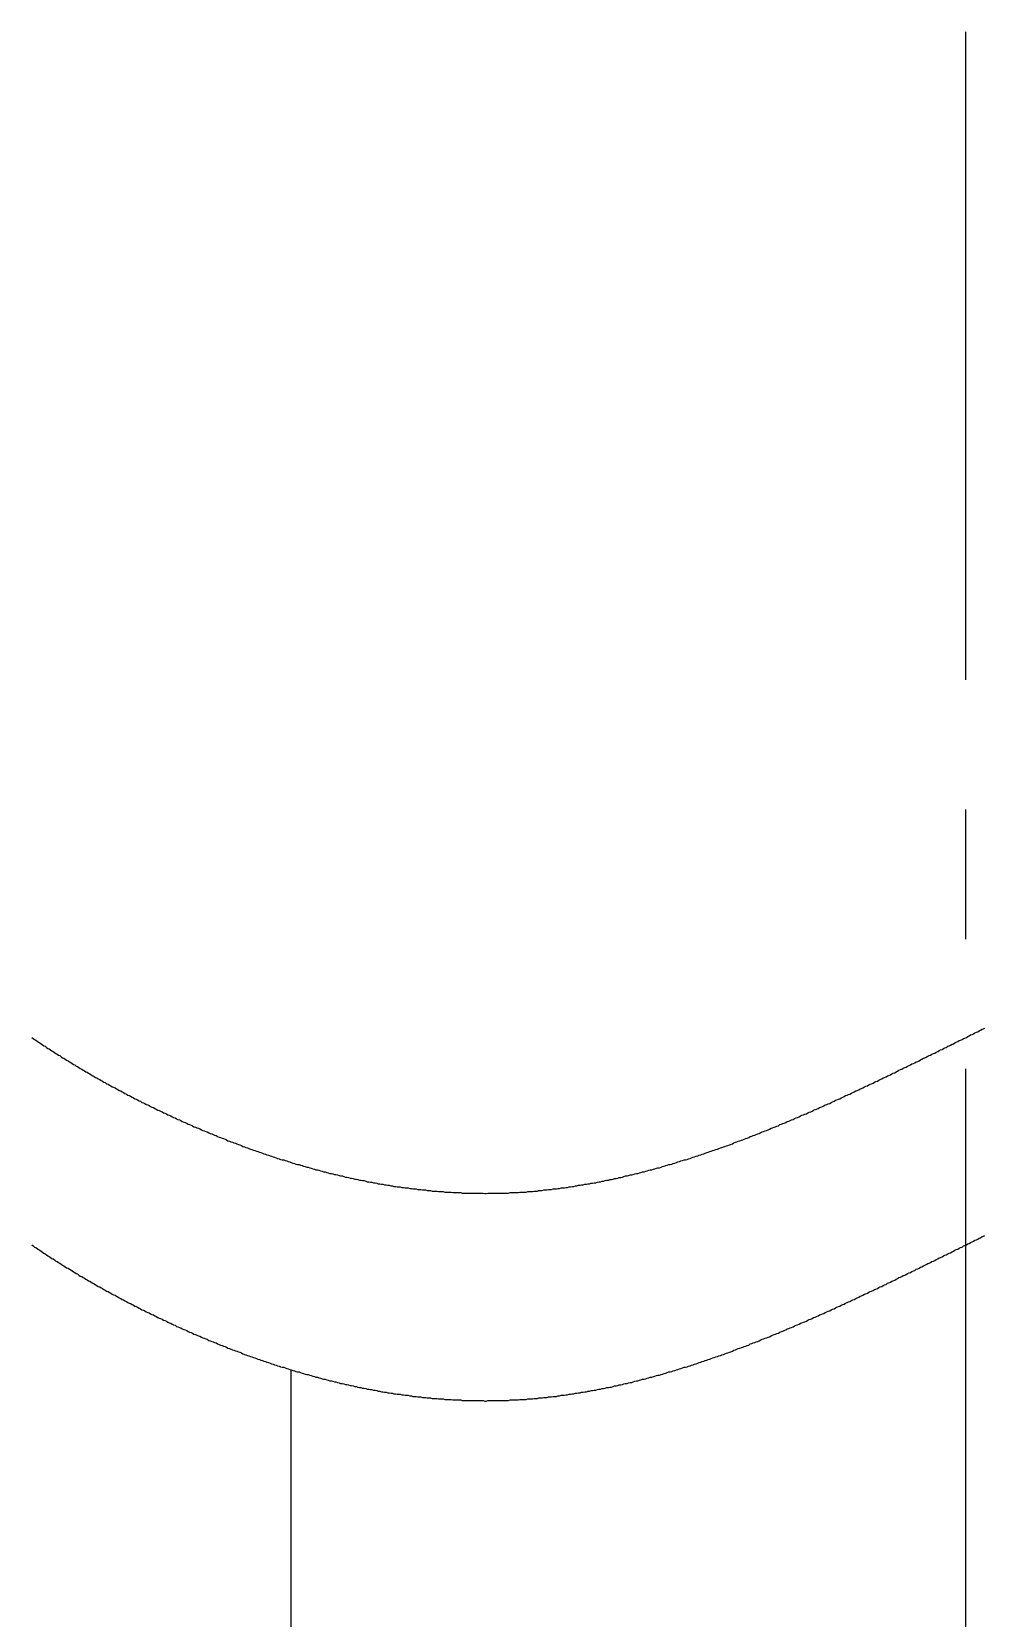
# Model space of a CAD drawing. Extents: x 41.8 to 100, y 120 to 187.8.
# Drawn here: x 43.852 to 45.688, y 161.691 to 164.751 of the extents above; entities that cross this region are included whole.
import ezdxf

# ---------------------------------------------------------------- set-up
doc = ezdxf.new("R2010")
doc.units = 0
doc.linetypes.add('CENTER', pattern=[2, 1.25, -0.25, 0.25, -0.25])
doc.layers.get('0').update_dxf_attribs({"linetype": 'CONTINUOUS'})
doc.layers.add('CENTER', color=1, linetype='CENTER')

msp = doc.modelspace()

# ---------------------------------------------------------------- linework, layer by layer
at = {"color": 7, "linetype": 'CONTINUOUS'}
msp.add_line((44.3521, 157.0376), (44.3521, 162.1701), dxfattribs=at)
at = {"color": 3}
for points in [[(43.8522, 162.811, 0), (43.8547, 162.809, 0), (43.8573, 162.807, 0), (43.8599, 162.806, 0), (43.8624, 162.804, 0), (43.865, 162.802, 0), (43.8675, 162.801, 0), (43.8701, 162.799, 0), (43.8727, 162.797, 0), (43.8753, 162.795, 0), (43.8778, 162.794, 0), (43.8804, 162.792, 0), (43.883, 162.79, 0), (43.8856, 162.789, 0), (43.8882, 162.787, 0), (43.8908, 162.785, 0), (43.8933, 162.784, 0), (43.8959, 162.782, 0), (43.8985, 162.78, 0), (43.9011, 162.779, 0), (43.9037, 162.777, 0), (43.9064, 162.776, 0), (43.909, 162.774, 0), (43.9116, 162.772, 0), (43.9142, 162.771, 0), (43.9168, 162.769, 0), (43.9194, 162.767, 0), (43.9221, 162.766, 0), (43.9247, 162.764, 0), (43.9273, 162.763, 0), (43.9299, 162.761, 0), (43.9326, 162.759, 0), (43.9352, 162.758, 0), (43.9378, 162.756, 0), (43.9405, 162.755, 0), (43.9431, 162.753, 0), (43.9458, 162.751, 0), (43.9484, 162.75, 0), (43.9511, 162.748, 0), (43.9537, 162.747, 0), (43.9564, 162.745, 0), (43.959, 162.744, 0), (43.9617, 162.742, 0), (43.9644, 162.741, 0), (43.967, 162.739, 0), (43.9697, 162.737, 0), (43.9724, 162.736, 0), (43.975, 162.734, 0), (43.9777, 162.733, 0), (43.9804, 162.731, 0), (43.9831, 162.73, 0), (43.9858, 162.728, 0), (43.9885, 162.727, 0), (43.9911, 162.725, 0), (43.9938, 162.724, 0), (43.9965, 162.722, 0), (43.9992, 162.721, 0), (44.0019, 162.719, 0), (44.0046, 162.718, 0), (44.0073, 162.716, 0), (44.01, 162.715, 0), (44.0127, 162.714, 0), (44.0154, 162.712, 0), (44.0182, 162.711, 0), (44.0209, 162.709, 0), (44.0236, 162.708, 0), (44.0263, 162.706, 0), (44.029, 162.705, 0), (44.0317, 162.703, 0), (44.0345, 162.702, 0), (44.0372, 162.7, 0), (44.0399, 162.699, 0), (44.0427, 162.698, 0), (44.0454, 162.696, 0), (44.0481, 162.695, 0), (44.0509, 162.693, 0), (44.0536, 162.692, 0), (44.0563, 162.691, 0), (44.0591, 162.689, 0), (44.0618, 162.688, 0), (44.0646, 162.686, 0), (44.0673, 162.685, 0), (44.0701, 162.684, 0), (44.0729, 162.682, 0), (44.0756, 162.681, 0), (44.0784, 162.68, 0), (44.0811, 162.678, 0), (44.0839, 162.677, 0), (44.0867, 162.676, 0), (44.0894, 162.674, 0), (44.0922, 162.673, 0), (44.095, 162.671, 0), (44.0977, 162.67, 0), (44.1005, 162.669, 0), (44.1033, 162.668, 0), (44.1061, 162.666, 0), (44.1089, 162.665, 0), (44.1117, 162.664, 0), (44.1144, 162.662, 0), (44.1172, 162.661, 0), (44.12, 162.66, 0), (44.1228, 162.658, 0), (44.1256, 162.657, 0), (44.1284, 162.656, 0), (44.1312, 162.654, 0), (44.134, 162.653, 0), (44.1368, 162.652, 0), (44.1396, 162.651, 0), (44.1424, 162.649, 0), (44.1452, 162.648, 0), (44.148, 162.647, 0), (44.1508, 162.646, 0), (44.1537, 162.644, 0), (44.1565, 162.643, 0), (44.1593, 162.642, 0), (44.1621, 162.641, 0), (44.1649, 162.639, 0), (44.1678, 162.638, 0), (44.1706, 162.637, 0), (44.1734, 162.636, 0), (44.1762, 162.635, 0), (44.1791, 162.633, 0), (44.1819, 162.632, 0), (44.1848, 162.631, 0), (44.1876, 162.63, 0), (44.1904, 162.629, 0), (44.1933, 162.627, 0), (44.1961, 162.626, 0), (44.199, 162.625, 0), (44.2018, 162.624, 0), (44.2047, 162.623, 0), (44.2075, 162.622, 0), (44.2104, 162.62, 0), (44.2132, 162.619, 0), (44.2161, 162.618, 0), (44.2189, 162.617, 0), (44.2218, 162.616, 0), (44.2247, 162.615, 0), (44.2275, 162.614, 0), (44.2304, 162.612, 0), (44.2333, 162.611, 0), (44.2361, 162.61, 0), (44.239, 162.609, 0), (44.2419, 162.608, 0), (44.2448, 162.607, 0), (44.2476, 162.606, 0), (44.2505, 162.605, 0), (44.2534, 162.604, 0), (44.2563, 162.603, 0), (44.2592, 162.601, 0), (44.2621, 162.6, 0), (44.2649, 162.599, 0), (44.2678, 162.598, 0), (44.2707, 162.597, 0), (44.2736, 162.596, 0), (44.2765, 162.595, 0), (44.2794, 162.594, 0), (44.2823, 162.593, 0), (44.2852, 162.592, 0), (44.2881, 162.591, 0), (44.291, 162.59, 0), (44.294, 162.589, 0), (44.2969, 162.588, 0), (44.2998, 162.587, 0), (44.3027, 162.586, 0), (44.3056, 162.585, 0), (44.3085, 162.584, 0), (44.3114, 162.583, 0), (44.3144, 162.582, 0), (44.3173, 162.581, 0), (44.3202, 162.58, 0), (44.3231, 162.579, 0), (44.3261, 162.578, 0), (44.329, 162.577, 0), (44.3319, 162.576, 0), (44.3349, 162.575, 0), (44.3378, 162.575, 0), (44.3407, 162.574, 0), (44.3437, 162.573, 0), (44.3466, 162.572, 0), (44.3496, 162.571, 0), (44.3525, 162.57, 0), (44.3555, 162.569, 0), (44.3584, 162.568, 0), (44.3614, 162.567, 0), (44.3643, 162.566, 0), (44.3673, 162.566, 0), (44.3702, 162.565, 0), (44.3732, 162.564, 0), (44.3761, 162.563, 0), (44.3791, 162.562, 0), (44.3821, 162.561, 0), (44.385, 162.561, 0), (44.388, 162.56, 0), (44.391, 162.559, 0), (44.3939, 162.558, 0), (44.3969, 162.557, 0), (44.3999, 162.556, 0), (44.4028, 162.556, 0), (44.4058, 162.555, 0), (44.4088, 162.554, 0), (44.4118, 162.553, 0), (44.4147, 162.552, 0), (44.4177, 162.552, 0), (44.4207, 162.551, 0), (44.4237, 162.55, 0), (44.4267, 162.549, 0), (44.4297, 162.549, 0), (44.4327, 162.548, 0), (44.4357, 162.547, 0), (44.4386, 162.547, 0), (44.4416, 162.546, 0), (44.4446, 162.545, 0), (44.4476, 162.544, 0), (44.4506, 162.544, 0), (44.4536, 162.543, 0), (44.4566, 162.542, 0), (44.4596, 162.542, 0), (44.4626, 162.541, 0), (44.4657, 162.54, 0), (44.4687, 162.54, 0), (44.4717, 162.539, 0), (44.4747, 162.538, 0), (44.4777, 162.538, 0), (44.4807, 162.537, 0), (44.4837, 162.536, 0), (44.4867, 162.536, 0), (44.4898, 162.535, 0), (44.4928, 162.535, 0), (44.4958, 162.534, 0), (44.4988, 162.533, 0), (44.5018, 162.533, 0), (44.5049, 162.532, 0), (44.5079, 162.532, 0), (44.5109, 162.531, 0), (44.5139, 162.531, 0), (44.517, 162.53, 0), (44.52, 162.529, 0), (44.523, 162.529, 0), (44.5261, 162.528, 0), (44.5291, 162.528, 0), (44.5321, 162.527, 0), (44.5352, 162.527, 0), (44.5382, 162.526, 0), (44.5413, 162.526, 0), (44.5443, 162.525, 0), (44.5473, 162.525, 0), (44.5504, 162.524, 0), (44.5534, 162.524, 0), (44.5565, 162.523, 0), (44.5595, 162.523, 0), (44.5626, 162.523, 0), (44.5656, 162.522, 0), (44.5687, 162.522, 0), (44.5717, 162.521, 0), (44.5748, 162.521, 0), (44.5778, 162.521, 0), (44.5809, 162.52, 0), (44.5839, 162.52, 0), (44.587, 162.519, 0), (44.59, 162.519, 0), (44.5931, 162.519, 0), (44.5961, 162.518, 0), (44.5992, 162.518, 0), (44.6023, 162.518, 0), (44.6053, 162.517, 0), (44.6084, 162.517, 0), (44.6114, 162.517, 0), (44.6145, 162.516, 0), (44.6176, 162.516, 0), (44.6206, 162.516, 0), (44.6237, 162.515, 0), (44.6268, 162.515, 0), (44.6298, 162.515, 0), (44.6329, 162.515, 0), (44.636, 162.514, 0), (44.639, 162.514, 0), (44.6421, 162.514, 0), (44.6452, 162.514, 0), (44.6483, 162.513, 0), (44.6513, 162.513, 0), (44.6544, 162.513, 0), (44.6575, 162.513, 0), (44.6606, 162.513, 0), (44.6636, 162.512, 0), (44.6667, 162.512, 0), (44.6698, 162.512, 0), (44.6729, 162.512, 0), (44.6759, 162.512, 0), (44.679, 162.512, 0), (44.6821, 162.511, 0), (44.6852, 162.511, 0), (44.6882, 162.511, 0), (44.6913, 162.511, 0), (44.6944, 162.511, 0), (44.6975, 162.511, 0), (44.7005, 162.511, 0), (44.7036, 162.511, 0), (44.7067, 162.511, 0), (44.7098, 162.511, 0), (44.7129, 162.511, 0), (44.7159, 162.511, 0), (44.719, 162.511, 0), (44.7221, 162.511, 0), (44.7252, 162.51, 0), (44.7283, 162.51, 0), (44.7313, 162.511, 0), (44.7344, 162.511, 0), (44.7375, 162.511, 0), (44.7406, 162.511, 0), (44.7437, 162.511, 0), (44.7467, 162.511, 0), (44.7498, 162.511, 0), (44.7529, 162.511, 0), (44.756, 162.511, 0), (44.759, 162.511, 0), (44.7621, 162.511, 0), (44.7652, 162.511, 0), (44.7683, 162.511, 0), (44.7714, 162.511, 0), (44.7744, 162.512, 0), (44.7775, 162.512, 0), (44.7806, 162.512, 0), (44.7837, 162.512, 0), (44.7867, 162.512, 0), (44.7898, 162.512, 0), (44.7929, 162.513, 0), (44.796, 162.513, 0), (44.799, 162.513, 0), (44.8021, 162.513, 0), (44.8052, 162.513, 0), (44.8082, 162.514, 0), (44.8113, 162.514, 0), (44.8144, 162.514, 0), (44.8174, 162.514, 0), (44.8205, 162.515, 0), (44.8236, 162.515, 0), (44.8267, 162.515, 0), (44.8297, 162.516, 0), (44.8328, 162.516, 0), (44.8358, 162.516, 0), (44.8389, 162.517, 0), (44.842, 162.517, 0), (44.845, 162.517, 0), (44.8481, 162.518, 0), (44.8512, 162.518, 0), (44.8542, 162.518, 0), (44.8573, 162.519, 0), (44.8603, 162.519, 0), (44.8634, 162.519, 0), (44.8664, 162.52, 0), (44.8695, 162.52, 0), (44.8725, 162.521, 0), (44.8756, 162.521, 0), (44.8786, 162.521, 0), (44.8817, 162.522, 0), (44.8847, 162.522, 0), (44.8878, 162.523, 0), (44.8908, 162.523, 0), (44.8939, 162.524, 0), (44.8969, 162.524, 0), (44.9, 162.525, 0), (44.903, 162.525, 0), (44.906, 162.526, 0), (44.9091, 162.526, 0), (44.9121, 162.527, 0), (44.9152, 162.527, 0), (44.9182, 162.528, 0), (44.9212, 162.528, 0), (44.9243, 162.529, 0), (44.9273, 162.529, 0), (44.9303, 162.53, 0), (44.9333, 162.53, 0), (44.9364, 162.531, 0), (44.9394, 162.531, 0), (44.9424, 162.532, 0), (44.9454, 162.533, 0), (44.9485, 162.533, 0), (44.9515, 162.534, 0), (44.9545, 162.534, 0), (44.9575, 162.535, 0), (44.9605, 162.536, 0), (44.9636, 162.536, 0), (44.9666, 162.537, 0), (44.9696, 162.537, 0), (44.9726, 162.538, 0), (44.9756, 162.539, 0), (44.9786, 162.539, 0), (44.9816, 162.54, 0), (44.9846, 162.541, 0), (44.9876, 162.541, 0), (44.9906, 162.542, 0), (44.9936, 162.543, 0), (44.9966, 162.544, 0), (44.9996, 162.544, 0), (45.0026, 162.545, 0), (45.0056, 162.546, 0), (45.0086, 162.546, 0), (45.0116, 162.547, 0), (45.0146, 162.548, 0), (45.0176, 162.549, 0), (45.0206, 162.549, 0), (45.0235, 162.55, 0), (45.0265, 162.551, 0), (45.0295, 162.552, 0), (45.0325, 162.552, 0), (45.0355, 162.553, 0), (45.0384, 162.554, 0), (45.0414, 162.555, 0), (45.0444, 162.556, 0), (45.0474, 162.556, 0), (45.0503, 162.557, 0), (45.0533, 162.558, 0), (45.0563, 162.559, 0), (45.0592, 162.56, 0), (45.0622, 162.56, 0), (45.0652, 162.561, 0), (45.0681, 162.562, 0), (45.0711, 162.563, 0), (45.0741, 162.564, 0), (45.077, 162.565, 0), (45.08, 162.566, 0), (45.0829, 162.566, 0), (45.0859, 162.567, 0), (45.0888, 162.568, 0), (45.0918, 162.569, 0), (45.0947, 162.57, 0), (45.0977, 162.571, 0), (45.1006, 162.572, 0), (45.1035, 162.573, 0), (45.1065, 162.574, 0), (45.1094, 162.575, 0), (45.1124, 162.575, 0), (45.1153, 162.576, 0), (45.1182, 162.577, 0), (45.1212, 162.578, 0), (45.1241, 162.579, 0), (45.127, 162.58, 0), (45.1299, 162.581, 0), (45.1329, 162.582, 0), (45.1358, 162.583, 0), (45.1387, 162.584, 0), (45.1416, 162.585, 0), (45.1446, 162.586, 0), (45.1475, 162.587, 0), (45.1504, 162.588, 0), (45.1533, 162.589, 0), (45.1562, 162.59, 0), (45.1591, 162.591, 0), (45.162, 162.592, 0), (45.1649, 162.593, 0), (45.1678, 162.594, 0), (45.1708, 162.595, 0), (45.1737, 162.596, 0), (45.1766, 162.597, 0), (45.1795, 162.598, 0), (45.1824, 162.599, 0), (45.1853, 162.6, 0), (45.1881, 162.601, 0), (45.191, 162.602, 0), (45.1939, 162.603, 0), (45.1968, 162.604, 0), (45.1997, 162.605, 0), (45.2026, 162.606, 0), (45.2055, 162.608, 0), (45.2084, 162.609, 0), (45.2113, 162.61, 0), (45.2141, 162.611, 0), (45.217, 162.612, 0), (45.2199, 162.613, 0), (45.2228, 162.614, 0), (45.2256, 162.615, 0), (45.2285, 162.616, 0), (45.2314, 162.617, 0), (45.2343, 162.618, 0), (45.2371, 162.62, 0), (45.24, 162.621, 0), (45.2429, 162.622, 0), (45.2457, 162.623, 0), (45.2486, 162.624, 0), (45.2515, 162.625, 0), (45.2543, 162.626, 0), (45.2572, 162.628, 0), (45.26, 162.629, 0), (45.2629, 162.63, 0), (45.2657, 162.631, 0), (45.2686, 162.632, 0), (45.2715, 162.633, 0), (45.2743, 162.634, 0), (45.2772, 162.636, 0), (45.28, 162.637, 0), (45.2829, 162.638, 0), (45.2857, 162.639, 0), (45.2885, 162.64, 0), (45.2914, 162.641, 0), (45.2942, 162.643, 0), (45.2971, 162.644, 0), (45.2999, 162.645, 0), (45.3027, 162.646, 0), (45.3056, 162.647, 0), (45.3084, 162.649, 0), (45.3113, 162.65, 0), (45.3141, 162.651, 0), (45.3169, 162.652, 0), (45.3197, 162.653, 0), (45.3226, 162.655, 0), (45.3254, 162.656, 0), (45.3282, 162.657, 0), (45.3311, 162.658, 0), (45.3339, 162.66, 0), (45.3367, 162.661, 0), (45.3395, 162.662, 0), (45.3424, 162.663, 0), (45.3452, 162.664, 0), (45.348, 162.666, 0), (45.3508, 162.667, 0), (45.3536, 162.668, 0), (45.3564, 162.669, 0), (45.3593, 162.671, 0), (45.3621, 162.672, 0), (45.3649, 162.673, 0), (45.3677, 162.674, 0), (45.3705, 162.676, 0), (45.3733, 162.677, 0), (45.3761, 162.678, 0), (45.3789, 162.679, 0), (45.3817, 162.681, 0), (45.3845, 162.682, 0), (45.3874, 162.683, 0), (45.3902, 162.684, 0), (45.393, 162.686, 0), (45.3958, 162.687, 0), (45.3986, 162.688, 0), (45.4014, 162.69, 0), (45.4042, 162.691, 0), (45.407, 162.692, 0), (45.4098, 162.693, 0), (45.4126, 162.695, 0), (45.4154, 162.696, 0), (45.4181, 162.697, 0), (45.4209, 162.699, 0), (45.4237, 162.7, 0), (45.4265, 162.701, 0), (45.4293, 162.702, 0), (45.4321, 162.704, 0), (45.4349, 162.705, 0), (45.4377, 162.706, 0), (45.4405, 162.708, 0), (45.4433, 162.709, 0), (45.4461, 162.71, 0), (45.4488, 162.712, 0), (45.4516, 162.713, 0), (45.4544, 162.714, 0), (45.4572, 162.716, 0), (45.46, 162.717, 0), (45.4628, 162.718, 0), (45.4655, 162.72, 0), (45.4683, 162.721, 0), (45.4711, 162.722, 0), (45.4739, 162.723, 0), (45.4767, 162.725, 0), (45.4794, 162.726, 0), (45.4822, 162.727, 0), (45.485, 162.729, 0), (45.4878, 162.73, 0), (45.4905, 162.731, 0), (45.4933, 162.733, 0), (45.4961, 162.734, 0), (45.4989, 162.735, 0), (45.5016, 162.737, 0), (45.5044, 162.738, 0), (45.5072, 162.739, 0), (45.51, 162.741, 0), (45.5127, 162.742, 0), (45.5155, 162.743, 0), (45.5183, 162.745, 0), (45.521, 162.746, 0), (45.5238, 162.748, 0), (45.5266, 162.749, 0), (45.5293, 162.75, 0), (45.5321, 162.752, 0), (45.5349, 162.753, 0), (45.5376, 162.754, 0), (45.5404, 162.756, 0), (45.5432, 162.757, 0), (45.5459, 162.758, 0), (45.5487, 162.76, 0), (45.5515, 162.761, 0), (45.5542, 162.762, 0), (45.557, 162.764, 0), (45.5598, 162.765, 0), (45.5625, 162.766, 0), (45.5653, 162.768, 0), (45.568, 162.769, 0), (45.5708, 162.771, 0), (45.5736, 162.772, 0), (45.5763, 162.773, 0), (45.5791, 162.775, 0), (45.5819, 162.776, 0), (45.5846, 162.777, 0), (45.5874, 162.779, 0), (45.5901, 162.78, 0), (45.5929, 162.781, 0), (45.5957, 162.783, 0), (45.5984, 162.784, 0), (45.6012, 162.786, 0), (45.6039, 162.787, 0), (45.6067, 162.788, 0), (45.6094, 162.79, 0), (45.6122, 162.791, 0), (45.615, 162.792, 0), (45.6177, 162.794, 0), (45.6205, 162.795, 0), (45.6232, 162.796, 0), (45.626, 162.798, 0), (45.6288, 162.799, 0), (45.6315, 162.801, 0), (45.6343, 162.802, 0), (45.637, 162.803, 0), (45.6398, 162.805, 0), (45.6425, 162.806, 0), (45.6453, 162.807, 0), (45.6481, 162.809, 0), (45.6508, 162.81, 0), (45.6536, 162.811, 0), (45.6563, 162.813, 0), (45.6591, 162.814, 0), (45.6618, 162.816, 0), (45.6646, 162.817, 0), (45.6674, 162.818, 0), (45.6701, 162.82, 0), (45.6729, 162.821, 0), (45.6756, 162.822, 0), (45.6784, 162.824, 0), (45.6811, 162.825, 0), (45.6839, 162.827, 0), (45.6867, 162.828, 0), (45.6894, 162.829, 0)], [(43.8522, 162.411, 0), (43.8547, 162.409, 0), (43.8573, 162.407, 0), (43.8599, 162.406, 0), (43.8624, 162.404, 0), (43.865, 162.402, 0), (43.8675, 162.401, 0), (43.8701, 162.399, 0), (43.8727, 162.397, 0), (43.8753, 162.395, 0), (43.8778, 162.394, 0), (43.8804, 162.392, 0), (43.883, 162.39, 0), (43.8856, 162.389, 0), (43.8882, 162.387, 0), (43.8908, 162.385, 0), (43.8933, 162.384, 0), (43.8959, 162.382, 0), (43.8985, 162.38, 0), (43.9011, 162.379, 0), (43.9037, 162.377, 0), (43.9064, 162.376, 0), (43.909, 162.374, 0), (43.9116, 162.372, 0), (43.9142, 162.371, 0), (43.9168, 162.369, 0), (43.9194, 162.367, 0), (43.9221, 162.366, 0), (43.9247, 162.364, 0), (43.9273, 162.363, 0), (43.9299, 162.361, 0), (43.9326, 162.359, 0), (43.9352, 162.358, 0), (43.9378, 162.356, 0), (43.9405, 162.355, 0), (43.9431, 162.353, 0), (43.9458, 162.351, 0), (43.9484, 162.35, 0), (43.9511, 162.348, 0), (43.9537, 162.347, 0), (43.9564, 162.345, 0), (43.959, 162.344, 0), (43.9617, 162.342, 0), (43.9644, 162.341, 0), (43.967, 162.339, 0), (43.9697, 162.337, 0), (43.9724, 162.336, 0), (43.975, 162.334, 0), (43.9777, 162.333, 0), (43.9804, 162.331, 0), (43.9831, 162.33, 0), (43.9858, 162.328, 0), (43.9885, 162.327, 0), (43.9911, 162.325, 0), (43.9938, 162.324, 0), (43.9965, 162.322, 0), (43.9992, 162.321, 0), (44.0019, 162.319, 0), (44.0046, 162.318, 0), (44.0073, 162.316, 0), (44.01, 162.315, 0), (44.0127, 162.314, 0), (44.0154, 162.312, 0), (44.0182, 162.311, 0), (44.0209, 162.309, 0), (44.0236, 162.308, 0), (44.0263, 162.306, 0), (44.029, 162.305, 0), (44.0317, 162.303, 0), (44.0345, 162.302, 0), (44.0372, 162.3, 0), (44.0399, 162.299, 0), (44.0427, 162.298, 0), (44.0454, 162.296, 0), (44.0481, 162.295, 0), (44.0509, 162.293, 0), (44.0536, 162.292, 0), (44.0563, 162.291, 0), (44.0591, 162.289, 0), (44.0618, 162.288, 0), (44.0646, 162.286, 0), (44.0673, 162.285, 0), (44.0701, 162.284, 0), (44.0729, 162.282, 0), (44.0756, 162.281, 0), (44.0784, 162.28, 0), (44.0811, 162.278, 0), (44.0839, 162.277, 0), (44.0867, 162.276, 0), (44.0894, 162.274, 0), (44.0922, 162.273, 0), (44.095, 162.271, 0), (44.0977, 162.27, 0), (44.1005, 162.269, 0), (44.1033, 162.268, 0), (44.1061, 162.266, 0), (44.1089, 162.265, 0), (44.1117, 162.264, 0), (44.1144, 162.262, 0), (44.1172, 162.261, 0), (44.12, 162.26, 0), (44.1228, 162.258, 0), (44.1256, 162.257, 0), (44.1284, 162.256, 0), (44.1312, 162.254, 0), (44.134, 162.253, 0), (44.1368, 162.252, 0), (44.1396, 162.251, 0), (44.1424, 162.249, 0), (44.1452, 162.248, 0), (44.148, 162.247, 0), (44.1508, 162.246, 0), (44.1537, 162.244, 0), (44.1565, 162.243, 0), (44.1593, 162.242, 0), (44.1621, 162.241, 0), (44.1649, 162.239, 0), (44.1678, 162.238, 0), (44.1706, 162.237, 0), (44.1734, 162.236, 0), (44.1762, 162.235, 0), (44.1791, 162.233, 0), (44.1819, 162.232, 0), (44.1848, 162.231, 0), (44.1876, 162.23, 0), (44.1904, 162.229, 0), (44.1933, 162.227, 0), (44.1961, 162.226, 0), (44.199, 162.225, 0), (44.2018, 162.224, 0), (44.2047, 162.223, 0), (44.2075, 162.222, 0), (44.2104, 162.22, 0), (44.2132, 162.219, 0), (44.2161, 162.218, 0), (44.2189, 162.217, 0), (44.2218, 162.216, 0), (44.2247, 162.215, 0), (44.2275, 162.214, 0), (44.2304, 162.212, 0), (44.2333, 162.211, 0), (44.2361, 162.21, 0), (44.239, 162.209, 0), (44.2419, 162.208, 0), (44.2448, 162.207, 0), (44.2476, 162.206, 0), (44.2505, 162.205, 0), (44.2534, 162.204, 0), (44.2563, 162.203, 0), (44.2592, 162.201, 0), (44.2621, 162.2, 0), (44.2649, 162.199, 0), (44.2678, 162.198, 0), (44.2707, 162.197, 0), (44.2736, 162.196, 0), (44.2765, 162.195, 0), (44.2794, 162.194, 0), (44.2823, 162.193, 0), (44.2852, 162.192, 0), (44.2881, 162.191, 0), (44.291, 162.19, 0), (44.294, 162.189, 0), (44.2969, 162.188, 0), (44.2998, 162.187, 0), (44.3027, 162.186, 0), (44.3056, 162.185, 0), (44.3085, 162.184, 0), (44.3114, 162.183, 0), (44.3144, 162.182, 0), (44.3173, 162.181, 0), (44.3202, 162.18, 0), (44.3231, 162.179, 0), (44.3261, 162.178, 0), (44.329, 162.177, 0), (44.3319, 162.176, 0), (44.3349, 162.175, 0), (44.3378, 162.175, 0), (44.3407, 162.174, 0), (44.3437, 162.173, 0), (44.3466, 162.172, 0), (44.3496, 162.171, 0), (44.3525, 162.17, 0), (44.3555, 162.169, 0), (44.3584, 162.168, 0), (44.3614, 162.167, 0), (44.3643, 162.166, 0), (44.3673, 162.166, 0), (44.3702, 162.165, 0), (44.3732, 162.164, 0), (44.3761, 162.163, 0), (44.3791, 162.162, 0), (44.3821, 162.161, 0), (44.385, 162.161, 0), (44.388, 162.16, 0), (44.391, 162.159, 0), (44.3939, 162.158, 0), (44.3969, 162.157, 0), (44.3999, 162.156, 0), (44.4028, 162.156, 0), (44.4058, 162.155, 0), (44.4088, 162.154, 0), (44.4118, 162.153, 0), (44.4147, 162.152, 0), (44.4177, 162.152, 0), (44.4207, 162.151, 0), (44.4237, 162.15, 0), (44.4267, 162.149, 0), (44.4297, 162.149, 0), (44.4327, 162.148, 0), (44.4357, 162.147, 0), (44.4386, 162.147, 0), (44.4416, 162.146, 0), (44.4446, 162.145, 0), (44.4476, 162.144, 0), (44.4506, 162.144, 0), (44.4536, 162.143, 0), (44.4566, 162.142, 0), (44.4596, 162.142, 0), (44.4626, 162.141, 0), (44.4657, 162.14, 0), (44.4687, 162.14, 0), (44.4717, 162.139, 0), (44.4747, 162.138, 0), (44.4777, 162.138, 0), (44.4807, 162.137, 0), (44.4837, 162.136, 0), (44.4867, 162.136, 0), (44.4898, 162.135, 0), (44.4928, 162.135, 0), (44.4958, 162.134, 0), (44.4988, 162.133, 0), (44.5018, 162.133, 0), (44.5049, 162.132, 0), (44.5079, 162.132, 0), (44.5109, 162.131, 0), (44.5139, 162.131, 0), (44.517, 162.13, 0), (44.52, 162.129, 0), (44.523, 162.129, 0), (44.5261, 162.128, 0), (44.5291, 162.128, 0), (44.5321, 162.127, 0), (44.5352, 162.127, 0), (44.5382, 162.126, 0), (44.5412, 162.126, 0), (44.5443, 162.125, 0), (44.5473, 162.125, 0), (44.5504, 162.124, 0), (44.5534, 162.124, 0), (44.5565, 162.123, 0), (44.5595, 162.123, 0), (44.5626, 162.123, 0), (44.5656, 162.122, 0), (44.5687, 162.122, 0), (44.5717, 162.121, 0), (44.5748, 162.121, 0), (44.5778, 162.121, 0), (44.5809, 162.12, 0), (44.5839, 162.12, 0), (44.587, 162.119, 0), (44.59, 162.119, 0), (44.5931, 162.119, 0), (44.5961, 162.118, 0), (44.5992, 162.118, 0), (44.6023, 162.118, 0), (44.6053, 162.117, 0), (44.6084, 162.117, 0), (44.6114, 162.117, 0), (44.6145, 162.116, 0), (44.6176, 162.116, 0), (44.6206, 162.116, 0), (44.6237, 162.115, 0), (44.6268, 162.115, 0), (44.6298, 162.115, 0), (44.6329, 162.115, 0), (44.636, 162.114, 0), (44.639, 162.114, 0), (44.6421, 162.114, 0), (44.6452, 162.114, 0), (44.6483, 162.113, 0), (44.6513, 162.113, 0), (44.6544, 162.113, 0), (44.6575, 162.113, 0), (44.6606, 162.113, 0), (44.6636, 162.112, 0), (44.6667, 162.112, 0), (44.6698, 162.112, 0), (44.6729, 162.112, 0), (44.6759, 162.112, 0), (44.679, 162.112, 0), (44.6821, 162.111, 0), (44.6852, 162.111, 0), (44.6882, 162.111, 0), (44.6913, 162.111, 0), (44.6944, 162.111, 0), (44.6975, 162.111, 0), (44.7005, 162.111, 0), (44.7036, 162.111, 0), (44.7067, 162.111, 0), (44.7098, 162.111, 0), (44.7129, 162.111, 0), (44.7159, 162.111, 0), (44.719, 162.111, 0), (44.7221, 162.111, 0), (44.7252, 162.11, 0), (44.7283, 162.11, 0), (44.7313, 162.111, 0), (44.7344, 162.111, 0), (44.7375, 162.111, 0), (44.7406, 162.111, 0), (44.7437, 162.111, 0), (44.7467, 162.111, 0), (44.7498, 162.111, 0), (44.7529, 162.111, 0), (44.756, 162.111, 0), (44.759, 162.111, 0), (44.7621, 162.111, 0), (44.7652, 162.111, 0), (44.7683, 162.111, 0), (44.7714, 162.111, 0), (44.7744, 162.112, 0), (44.7775, 162.112, 0), (44.7806, 162.112, 0), (44.7837, 162.112, 0), (44.7867, 162.112, 0), (44.7898, 162.112, 0), (44.7929, 162.113, 0), (44.796, 162.113, 0), (44.799, 162.113, 0), (44.8021, 162.113, 0), (44.8052, 162.113, 0), (44.8082, 162.114, 0), (44.8113, 162.114, 0), (44.8144, 162.114, 0), (44.8174, 162.114, 0), (44.8205, 162.115, 0), (44.8236, 162.115, 0), (44.8267, 162.115, 0), (44.8297, 162.116, 0), (44.8328, 162.116, 0), (44.8358, 162.116, 0), (44.8389, 162.117, 0), (44.842, 162.117, 0), (44.845, 162.117, 0), (44.8481, 162.118, 0), (44.8512, 162.118, 0), (44.8542, 162.118, 0), (44.8573, 162.119, 0), (44.8603, 162.119, 0), (44.8634, 162.119, 0), (44.8664, 162.12, 0), (44.8695, 162.12, 0), (44.8725, 162.121, 0), (44.8756, 162.121, 0), (44.8786, 162.121, 0), (44.8817, 162.122, 0), (44.8847, 162.122, 0), (44.8878, 162.123, 0), (44.8908, 162.123, 0), (44.8939, 162.124, 0), (44.8969, 162.124, 0), (44.9, 162.125, 0), (44.903, 162.125, 0), (44.906, 162.126, 0), (44.9091, 162.126, 0), (44.9121, 162.127, 0), (44.9152, 162.127, 0), (44.9182, 162.128, 0), (44.9212, 162.128, 0), (44.9243, 162.129, 0), (44.9273, 162.129, 0), (44.9303, 162.13, 0), (44.9333, 162.13, 0), (44.9364, 162.131, 0), (44.9394, 162.131, 0), (44.9424, 162.132, 0), (44.9454, 162.133, 0), (44.9485, 162.133, 0), (44.9515, 162.134, 0), (44.9545, 162.134, 0), (44.9575, 162.135, 0), (44.9605, 162.136, 0), (44.9636, 162.136, 0), (44.9666, 162.137, 0), (44.9696, 162.137, 0), (44.9726, 162.138, 0), (44.9756, 162.139, 0), (44.9786, 162.139, 0), (44.9816, 162.14, 0), (44.9846, 162.141, 0), (44.9876, 162.141, 0), (44.9906, 162.142, 0), (44.9936, 162.143, 0), (44.9966, 162.144, 0), (44.9996, 162.144, 0), (45.0026, 162.145, 0), (45.0056, 162.146, 0), (45.0086, 162.146, 0), (45.0116, 162.147, 0), (45.0146, 162.148, 0), (45.0176, 162.149, 0), (45.0206, 162.149, 0), (45.0235, 162.15, 0), (45.0265, 162.151, 0), (45.0295, 162.152, 0), (45.0325, 162.152, 0), (45.0355, 162.153, 0), (45.0384, 162.154, 0), (45.0414, 162.155, 0), (45.0444, 162.156, 0), (45.0474, 162.156, 0), (45.0503, 162.157, 0), (45.0533, 162.158, 0), (45.0563, 162.159, 0), (45.0592, 162.16, 0), (45.0622, 162.16, 0), (45.0652, 162.161, 0), (45.0681, 162.162, 0), (45.0711, 162.163, 0), (45.0741, 162.164, 0), (45.077, 162.165, 0), (45.08, 162.166, 0), (45.0829, 162.166, 0), (45.0859, 162.167, 0), (45.0888, 162.168, 0), (45.0918, 162.169, 0), (45.0947, 162.17, 0), (45.0977, 162.171, 0), (45.1006, 162.172, 0), (45.1035, 162.173, 0), (45.1065, 162.174, 0), (45.1094, 162.175, 0), (45.1124, 162.175, 0), (45.1153, 162.176, 0), (45.1182, 162.177, 0), (45.1212, 162.178, 0), (45.1241, 162.179, 0), (45.127, 162.18, 0), (45.1299, 162.181, 0), (45.1329, 162.182, 0), (45.1358, 162.183, 0), (45.1387, 162.184, 0), (45.1416, 162.185, 0), (45.1446, 162.186, 0), (45.1475, 162.187, 0), (45.1504, 162.188, 0), (45.1533, 162.189, 0), (45.1562, 162.19, 0), (45.1591, 162.191, 0), (45.162, 162.192, 0), (45.1649, 162.193, 0), (45.1678, 162.194, 0), (45.1708, 162.195, 0), (45.1737, 162.196, 0), (45.1766, 162.197, 0), (45.1795, 162.198, 0), (45.1824, 162.199, 0), (45.1853, 162.2, 0), (45.1881, 162.201, 0), (45.191, 162.202, 0), (45.1939, 162.203, 0), (45.1968, 162.204, 0), (45.1997, 162.205, 0), (45.2026, 162.206, 0), (45.2055, 162.208, 0), (45.2084, 162.209, 0), (45.2113, 162.21, 0), (45.2141, 162.211, 0), (45.217, 162.212, 0), (45.2199, 162.213, 0), (45.2228, 162.214, 0), (45.2256, 162.215, 0), (45.2285, 162.216, 0), (45.2314, 162.217, 0), (45.2343, 162.218, 0), (45.2371, 162.22, 0), (45.24, 162.221, 0), (45.2429, 162.222, 0), (45.2457, 162.223, 0), (45.2486, 162.224, 0), (45.2515, 162.225, 0), (45.2543, 162.226, 0), (45.2572, 162.228, 0), (45.26, 162.229, 0), (45.2629, 162.23, 0), (45.2657, 162.231, 0), (45.2686, 162.232, 0), (45.2715, 162.233, 0), (45.2743, 162.234, 0), (45.2772, 162.236, 0), (45.28, 162.237, 0), (45.2829, 162.238, 0), (45.2857, 162.239, 0), (45.2885, 162.24, 0), (45.2914, 162.241, 0), (45.2942, 162.243, 0), (45.2971, 162.244, 0), (45.2999, 162.245, 0), (45.3027, 162.246, 0), (45.3056, 162.247, 0), (45.3084, 162.249, 0), (45.3113, 162.25, 0), (45.3141, 162.251, 0), (45.3169, 162.252, 0), (45.3197, 162.253, 0), (45.3226, 162.255, 0), (45.3254, 162.256, 0), (45.3282, 162.257, 0), (45.3311, 162.258, 0), (45.3339, 162.26, 0), (45.3367, 162.261, 0), (45.3395, 162.262, 0), (45.3424, 162.263, 0), (45.3452, 162.264, 0), (45.348, 162.266, 0), (45.3508, 162.267, 0), (45.3536, 162.268, 0), (45.3564, 162.269, 0), (45.3593, 162.271, 0), (45.3621, 162.272, 0), (45.3649, 162.273, 0), (45.3677, 162.274, 0), (45.3705, 162.276, 0), (45.3733, 162.277, 0), (45.3761, 162.278, 0), (45.3789, 162.279, 0), (45.3817, 162.281, 0), (45.3845, 162.282, 0), (45.3874, 162.283, 0), (45.3902, 162.284, 0), (45.393, 162.286, 0), (45.3958, 162.287, 0), (45.3986, 162.288, 0), (45.4014, 162.29, 0), (45.4042, 162.291, 0), (45.407, 162.292, 0), (45.4098, 162.293, 0), (45.4126, 162.295, 0), (45.4154, 162.296, 0), (45.4181, 162.297, 0), (45.4209, 162.299, 0), (45.4237, 162.3, 0), (45.4265, 162.301, 0), (45.4293, 162.302, 0), (45.4321, 162.304, 0), (45.4349, 162.305, 0), (45.4377, 162.306, 0), (45.4405, 162.308, 0), (45.4433, 162.309, 0), (45.4461, 162.31, 0), (45.4488, 162.312, 0), (45.4516, 162.313, 0), (45.4544, 162.314, 0), (45.4572, 162.316, 0), (45.46, 162.317, 0), (45.4628, 162.318, 0), (45.4655, 162.32, 0), (45.4683, 162.321, 0), (45.4711, 162.322, 0), (45.4739, 162.323, 0), (45.4767, 162.325, 0), (45.4794, 162.326, 0), (45.4822, 162.327, 0), (45.485, 162.329, 0), (45.4878, 162.33, 0), (45.4905, 162.331, 0), (45.4933, 162.333, 0), (45.4961, 162.334, 0), (45.4989, 162.335, 0), (45.5016, 162.337, 0), (45.5044, 162.338, 0), (45.5072, 162.339, 0), (45.51, 162.341, 0), (45.5127, 162.342, 0), (45.5155, 162.343, 0), (45.5183, 162.345, 0), (45.521, 162.346, 0), (45.5238, 162.348, 0), (45.5266, 162.349, 0), (45.5293, 162.35, 0), (45.5321, 162.352, 0), (45.5349, 162.353, 0), (45.5376, 162.354, 0), (45.5404, 162.356, 0), (45.5432, 162.357, 0), (45.5459, 162.358, 0), (45.5487, 162.36, 0), (45.5515, 162.361, 0), (45.5542, 162.362, 0), (45.557, 162.364, 0), (45.5598, 162.365, 0), (45.5625, 162.366, 0), (45.5653, 162.368, 0), (45.568, 162.369, 0), (45.5708, 162.371, 0), (45.5736, 162.372, 0), (45.5763, 162.373, 0), (45.5791, 162.375, 0), (45.5819, 162.376, 0), (45.5846, 162.377, 0), (45.5874, 162.379, 0), (45.5901, 162.38, 0), (45.5929, 162.381, 0), (45.5957, 162.383, 0), (45.5984, 162.384, 0), (45.6012, 162.386, 0), (45.6039, 162.387, 0), (45.6067, 162.388, 0), (45.6094, 162.39, 0), (45.6122, 162.391, 0), (45.615, 162.392, 0), (45.6177, 162.394, 0), (45.6205, 162.395, 0), (45.6232, 162.396, 0), (45.626, 162.398, 0), (45.6288, 162.399, 0), (45.6315, 162.401, 0), (45.6343, 162.402, 0), (45.637, 162.403, 0), (45.6398, 162.405, 0), (45.6425, 162.406, 0), (45.6453, 162.407, 0), (45.6481, 162.409, 0), (45.6508, 162.41, 0), (45.6536, 162.411, 0), (45.6563, 162.413, 0), (45.6591, 162.414, 0), (45.6618, 162.416, 0), (45.6646, 162.417, 0), (45.6674, 162.418, 0), (45.6701, 162.42, 0), (45.6729, 162.421, 0), (45.6756, 162.422, 0), (45.6784, 162.424, 0), (45.6811, 162.425, 0), (45.6839, 162.427, 0), (45.6867, 162.428, 0), (45.6894, 162.429, 0)]]:
    msp.add_polyline3d(points, dxfattribs=at)
at = {"layer": 'CENTER', "color": 1, "linetype": 'CENTER'}
msp.add_line((45.6521, 164.7506), (45.6521, 145.0698), dxfattribs=at)

doc.saveas('drawing.dxf')
